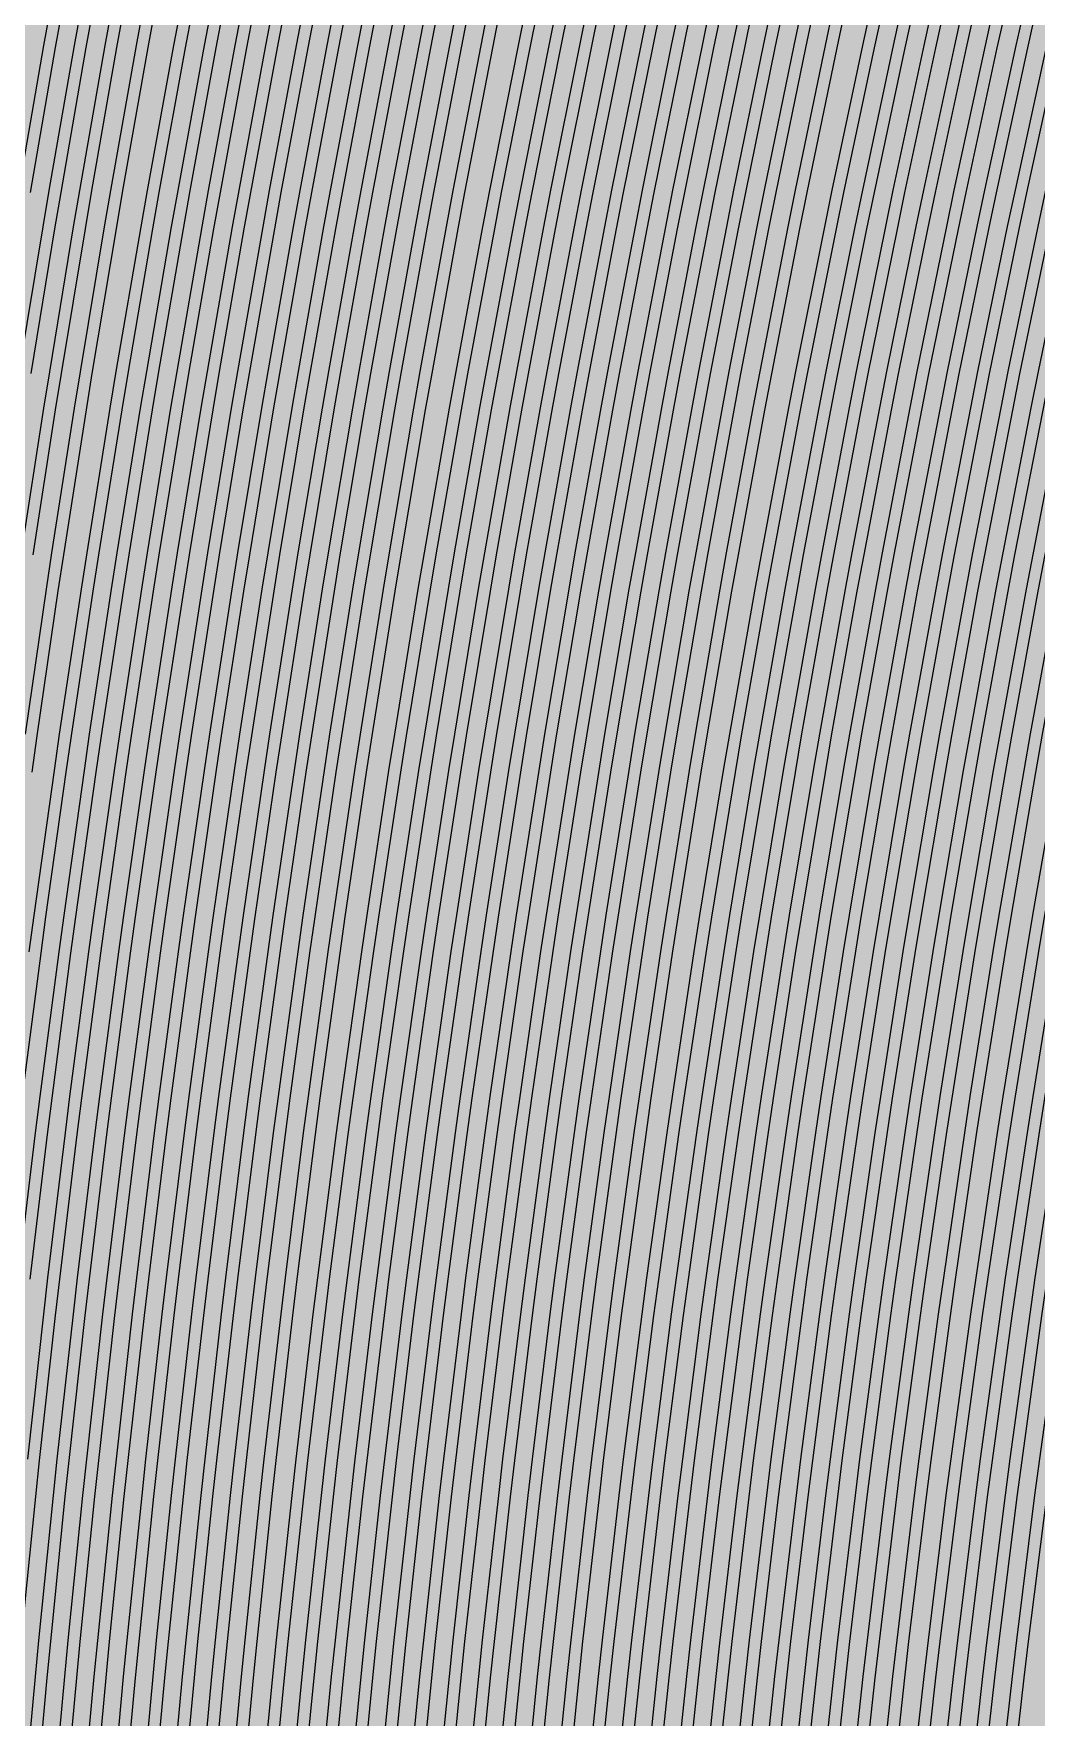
# Model space of a CAD drawing. Header units: metres. Extents: x -7240 to 10960, y -29667 to 1823.
# Drawn here: x 2730.5 to 2903.3, y -17405 to -17114.6 of the extents above; entities that cross this region are included whole.
import ezdxf

# ---------------------------------------------------------------- set-up
doc = ezdxf.new("R2010")
doc.units = ezdxf.units.M
doc.layers.add('Metal1', color=4, linetype='CONTINUOUS')
doc.layers.add('Polyimide', color=7, linetype='CONTINUOUS')

msp = doc.modelspace()

# ---------------------------------------------------------------- hatches: boundary and pattern name
at = {"layer": 'Polyimide'}
msp.add_hatch(color=7, dxfattribs=at).paths.add_polyline_path([(4088.45, -11806.89), (4098.72, -11851.21), (4115.58, -11893.47), (4138.63, -11932.7), (4167.35, -11967.99), (4201.08, -11998.53), (4239.03, -12023.62), (4280.35, -12042.68), (4349.18, -12073.73), (4413.2, -12113.76), (4471.26, -12162.04), (4522.3, -12217.69), (4565.39, -12279.7), (4599.74, -12346.94), (4624.73, -12418.19), (4639.91, -12492.16), (4645, -12567.5), (4639.91, -12642.84), (4624.73, -12716.8), (4599.74, -12788.06), (4565.39, -12855.3), (4522.3, -12917.31), (4471.26, -12972.96), (4413.2, -13021.24), (4349.18, -13061.27), (4280.35, -13092.32), (4239.03, -13111.38), (4201.08, -13136.47), (4167.35, -13167.01), (4138.63, -13202.3), (4115.58, -13241.52), (4098.72, -13283.78), (4088.45, -13328.11), (4085, -13373.48), (4085, -13567.5), (4099.45, -13861.55), (4142.64, -14152.77), (4214.18, -14438.35), (4313.36, -14715.55), (4439.24, -14981.69), (4590.59, -15234.21), (4765.97, -15470.68), (4963.68, -15688.82), (5181.82, -15886.53), (5418.29, -16061.91), (5670.81, -16213.26), (5936.95, -16339.14), (6214.15, -16438.32), (6499.73, -16509.85), (6790.95, -16553.05), (7085, -16567.5), (9960.38, -16567.5), (10038.79, -16571.35), (10116.45, -16582.87), (10192.6, -16601.95), (10266.52, -16628.4), (10337.49, -16661.96), (10404.83, -16702.32), (10467.89, -16749.09), (10526.06, -16801.81), (10578.78, -16859.98), (10625.55, -16923.04), (10665.91, -16990.38), (10699.48, -17061.35), (10725.93, -17135.27), (10745, -17211.43), (10756.52, -17289.08), (10760.38, -17367.5), (10760.38, -21957.3), (10721.61, -22012.91), (10685.97, -22070.59), (10653.58, -22130.14), (10624.53, -22191.39), (10598.92, -22254.16), (10576.82, -22318.25), (10558.3, -22383.46), (10543.41, -22449.6), (10532.21, -22516.46), (10524.72, -22583.84), (10520.97, -22651.53), (10520.97, -22719.32), (10524.72, -22787.01), (10532.21, -22854.38), (10543.41, -22921.24), (10558.3, -22987.38), (10576.82, -23052.6), (10598.92, -23116.68), (10624.53, -23179.45), (10653.58, -23240.71), (10685.97, -23300.26), (10721.61, -23357.93), (10760.38, -23413.54), (10760.38, -28667.5), (10756.52, -28745.91), (10745, -28823.57), (10725.93, -28899.73), (10699.48, -28973.65), (10665.91, -29044.62), (10625.55, -29111.96), (10578.78, -29175.01), (10526.06, -29233.19), (10467.89, -29285.91), (10404.83, -29332.68), (10337.49, -29373.04), (10266.52, -29406.6), (10192.6, -29433.05), (10116.45, -29452.13), (10038.79, -29463.65), (9960.38, -29467.5), (-6239.63, -29467.5), (-6318.04, -29463.65), (-6395.7, -29452.13), (-6471.85, -29433.05), (-6545.77, -29406.6), (-6616.74, -29373.04), (-6684.08, -29332.68), (-6747.14, -29285.91), (-6805.31, -29233.19), (-6858.03, -29175.01), (-6904.8, -29111.96), (-6945.16, -29044.62), (-6978.73, -28973.65), (-7005.18, -28899.73), (-7024.25, -28823.57), (-7035.77, -28745.91), (-7039.63, -28667.5), (-7039.63, -23426.32), (-6999.36, -23370.07), (-6962.33, -23311.63), (-6928.66, -23251.2), (-6898.45, -23188.96), (-6871.81, -23125.12), (-6848.81, -23059.88), (-6829.53, -22993.44), (-6814.04, -22926.02), (-6802.37, -22857.83), (-6794.57, -22789.09), (-6790.67, -22720.02), (-6790.67, -22650.84), (-6794.57, -22581.77), (-6802.37, -22513.03), (-6814.04, -22444.84), (-6829.53, -22377.42), (-6848.81, -22310.98), (-6871.81, -22245.74), (-6898.45, -22181.89), (-6928.66, -22119.66), (-6962.33, -22059.22), (-6999.36, -22000.79), (-7039.63, -21944.54), (-7039.63, -17367.5), (-7035.77, -17289.08), (-7024.25, -17211.43), (-7005.18, -17135.27), (-6978.73, -17061.35), (-6945.16, -16990.38), (-6904.8, -16923.04), (-6858.03, -16859.98), (-6805.31, -16801.81), (-6747.14, -16749.09), (-6684.08, -16702.32), (-6616.74, -16661.96), (-6545.77, -16628.4), (-6471.85, -16601.95), (-6395.7, -16582.87), (-6318.04, -16571.35), (-6239.63, -16567.5), (-3334, -16567.5), (-3039.95, -16553.05), (-2748.73, -16509.85), (-2463.15, -16438.32), (-2185.95, -16339.14), (-1919.81, -16213.26), (-1667.29, -16061.91), (-1430.82, -15886.53), (-1212.68, -15688.82), (-1014.97, -15470.68), (-839.59, -15234.21), (-688.24, -14981.69), (-562.36, -14715.55), (-463.18, -14438.35), (-391.64, -14152.77), (-348.45, -13861.55), (-334, -13567.5), (-334, -13373.48), (-337.45, -13328.11), (-347.72, -13283.78), (-364.58, -13241.52), (-387.63, -13202.3), (-416.35, -13167.01), (-450.08, -13136.47), (-488.03, -13111.38), (-529.35, -13092.32), (-529.35, -13092.32), (-598.18, -13061.27), (-662.2, -13021.24), (-720.26, -12972.96), (-771.3, -12917.31), (-814.39, -12855.3), (-848.74, -12788.06), (-873.73, -12716.8), (-888.91, -12642.84), (-894, -12567.5), (-888.91, -12492.16), (-873.73, -12418.19), (-848.74, -12346.94), (-814.39, -12279.7), (-771.3, -12217.69), (-720.26, -12162.04), (-662.2, -12113.76), (-598.18, -12073.73), (-529.35, -12042.68), (-488.03, -12023.62), (-450.08, -11998.53), (-416.35, -11967.99), (-387.63, -11932.7), (-364.58, -11893.47), (-347.72, -11851.21), (-337.45, -11806.89), (-334, -11761.52), (-334, -11074.31), (-337.45, -11028.94), (-347.72, -10984.62), (-364.58, -10942.36), (-387.63, -10903.13), (-416.35, -10867.84), (-450.08, -10837.3), (-488.03, -10812.21), (-529.35, -10793.16), (-529.35, -10793.16), (-598.18, -10762.1), (-662.2, -10722.07), (-720.26, -10673.8), (-771.3, -10618.15), (-814.39, -10556.13), (-848.74, -10488.89), (-873.73, -10417.64), (-888.91, -10343.67), (-894, -10268.33), (-888.91, -10192.99), (-873.73, -10119.03), (-848.74, -10047.77), (-814.39, -9980.53), (-771.3, -9918.52), (-720.26, -9862.87), (-662.2, -9814.59), (-598.18, -9774.56), (-529.35, -9743.51), (-488.03, -9724.45), (-450.08, -9699.36), (-416.35, -9668.82), (-387.63, -9633.53), (-364.58, -9594.31), (-347.72, -9552.05), (-337.45, -9507.72), (-334, -9462.35), (-334, -8775.14), (-337.45, -8729.78), (-347.72, -8685.45), (-364.58, -8643.19), (-387.63, -8603.96), (-416.35, -8568.68), (-450.08, -8538.14), (-488.03, -8513.05), (-529.35, -8493.99), (-529.35, -8493.99), (-598.18, -8462.94), (-662.2, -8422.91), (-720.26, -8374.63), (-771.3, -8318.98), (-814.39, -8256.97), (-848.74, -8189.73), (-873.73, -8118.47), (-888.91, -8044.5), (-894, -7969.17), (-888.91, -7893.83), (-873.73, -7819.86), (-848.74, -7748.61), (-814.39, -7681.36), (-771.3, -7619.35), (-720.26, -7563.7), (-662.2, -7515.42), (-598.18, -7475.4), (-529.35, -7444.34), (-529.35, -7444.34), (-488.03, -7425.28), (-450.08, -7400.2), (-416.35, -7369.66), (-387.63, -7334.37), (-364.58, -7295.14), (-347.72, -7252.88), (-337.45, -7208.56), (-334, -7163.19), (-334, -6475.98), (-337.45, -6430.61), (-347.72, -6386.29), (-364.58, -6344.02), (-387.63, -6304.8), (-416.35, -6269.51), (-450.08, -6238.97), (-488.03, -6213.88), (-529.35, -6194.82), (-529.35, -6194.82), (-598.18, -6163.77), (-662.2, -6123.74), (-720.26, -6075.46), (-771.3, -6019.81), (-814.39, -5957.8), (-848.74, -5890.56), (-873.73, -5819.31), (-888.91, -5745.34), (-894, -5670), (-888.91, -5594.66), (-873.73, -5520.69), (-848.74, -5449.44), (-814.39, -5382.2), (-771.3, -5320.19), (-720.26, -5264.54), (-662.2, -5216.26), (-598.18, -5176.23), (-529.35, -5145.18), (-529.35, -5145.18), (-488.03, -5126.12), (-450.08, -5101.03), (-416.35, -5070.49), (-387.63, -5035.2), (-364.58, -4995.98), (-347.72, -4953.71), (-337.45, -4909.39), (-334, -4864.02), (-334, 380), (-334, 1522.5), (-289, 1522.5), (-288.78, 1515.63), (-288.1, 1508.79), (-286.98, 1502.02), (-285.42, 1495.32), (-283.43, 1488.75), (-281.01, 1482.32), (-278.17, 1476.06), (-274.93, 1470), (-271.3, 1464.17), (-267.3, 1458.58), (-262.94, 1453.27), (-258.25, 1448.25), (-253.23, 1443.56), (-247.92, 1439.2), (-242.33, 1435.2), (-236.5, 1431.57), (-230.44, 1428.33), (-224.18, 1425.49), (-217.75, 1423.07), (-211.18, 1421.08), (-204.48, 1419.52), (-197.71, 1418.4), (-190.87, 1417.72), (-184, 1417.5), (-177.13, 1417.72), (-170.29, 1418.4), (-163.52, 1419.52), (-156.82, 1421.08), (-150.25, 1423.07), (-143.82, 1425.49), (-137.56, 1428.33), (-131.5, 1431.57), (-125.67, 1435.2), (-120.08, 1439.2), (-114.77, 1443.56), (-109.75, 1448.25), (-105.06, 1453.27), (-100.7, 1458.58), (-96.7, 1464.17), (-93.07, 1470), (-89.83, 1476.06), (-86.99, 1482.32), (-84.57, 1488.75), (-82.58, 1495.32), (-81.02, 1502.02), (-79.9, 1508.79), (-79.22, 1515.63), (-79, 1522.5), (1786, 1522.5), (3835, 1522.5), (3835.21, 1529.04), (3835.86, 1535.55), (3836.92, 1542.01), (3838.41, 1548.38), (3840.31, 1554.64), (3842.61, 1560.77), (3845.31, 1566.73), (3848.4, 1572.5), (3851.85, 1578.06), (3855.66, 1583.38), (3859.82, 1588.43), (3864.29, 1593.21), (3869.07, 1597.68), (3874.12, 1601.84), (3879.44, 1605.65), (3885, 1609.1), (3890.77, 1612.19), (3896.73, 1614.89), (3902.86, 1617.19), (3909.12, 1619.09), (3915.49, 1620.58), (3921.95, 1621.64), (3928.46, 1622.29), (3935, 1622.5), (3941.54, 1622.29), (3948.05, 1621.64), (3954.51, 1620.58), (3960.88, 1619.09), (3967.14, 1617.19), (3973.27, 1614.89), (3979.23, 1612.19), (3985, 1609.1), (3990.56, 1605.65), (3995.88, 1601.84), (4000.93, 1597.68), (4005.71, 1593.21), (4010.18, 1588.43), (4014.34, 1583.38), (4018.15, 1578.06), (4021.6, 1572.5), (4024.69, 1566.73), (4027.39, 1560.77), (4029.69, 1554.64), (4031.59, 1548.38), (4033.08, 1542.01), (4034.14, 1535.55), (4034.79, 1529.04), (4035, 1522.5), (4085, 1522.5), (4085, 380), (4085, 330), (4085, -4864.02), (4088.45, -4909.39), (4098.72, -4953.71), (4115.58, -4995.98), (4138.63, -5035.2), (4167.35, -5070.49), (4201.08, -5101.03), (4239.03, -5126.12), (4280.35, -5145.18), (4280.35, -5145.18), (4349.18, -5176.23), (4413.2, -5216.26), (4471.26, -5264.54), (4522.3, -5320.19), (4565.39, -5382.2), (4599.74, -5449.44), (4624.73, -5520.69), (4639.91, -5594.66), (4645, -5670), (4639.91, -5745.34), (4624.73, -5819.31), (4599.74, -5890.56), (4565.39, -5957.8), (4522.3, -6019.81), (4471.26, -6075.46), (4413.2, -6123.74), (4349.18, -6163.77), (4280.35, -6194.82), (4239.03, -6213.88), (4201.08, -6238.97), (4167.35, -6269.51), (4138.63, -6304.8), (4115.58, -6344.02), (4098.72, -6386.29), (4088.45, -6430.61), (4085, -6475.98), (4085, -11761.52), (4088.45, -11806.89)])

# ---------------------------------------------------------------- linework, layer by layer
at = {"layer": 'Metal1'}
for points in [[(2727.8, -17329.18), (2730.8, -17304.19), (2731.59, -17297.92), (2734.84, -17272.94), (2735.69, -17266.67), (2739.2, -17241.69), (2740.11, -17235.42), (2743.88, -17210.44), (2744.86, -17204.17), (2748.9, -17179.19), (2749.94, -17172.92), (2754.24, -17147.94), (2755.35, -17141.67), (2759.91, -17116.7), (2761.09, -17110.42)], [(2727.89, -17141.68), (2732.22, -17116.7), (2733.34, -17110.43)], [(2727.99, -17172.93), (2732.09, -17147.95), (2733.15, -17141.68), (2737.5, -17116.7), (2738.63, -17110.43)], [(2728.34, -17204.18), (2732.21, -17179.2), (2733.22, -17172.93), (2737.34, -17147.95), (2738.41, -17141.68), (2742.79, -17116.7), (2743.92, -17110.43)], [(2728.49, -17422.93), (2730.75, -17397.94), (2731.35, -17391.68), (2733.87, -17366.69), (2734.53, -17360.43), (2737.3, -17335.44), (2738.03, -17329.17), (2741.06, -17304.19), (2741.85, -17297.92), (2745.14, -17272.94), (2746, -17266.67), (2749.54, -17241.69), (2750.47, -17235.42), (2754.28, -17210.44), (2755.27, -17204.17), (2759.34, -17179.19), (2760.4, -17172.92), (2764.74, -17147.94), (2765.87, -17141.67), (2770.48, -17116.69), (2771.67, -17110.42)], [(2729.03, -17235.43), (2732.67, -17210.45), (2733.62, -17204.18), (2737.52, -17179.2), (2738.53, -17172.93), (2742.69, -17147.95), (2743.76, -17141.68), (2748.18, -17116.7), (2749.32, -17110.42)], [(2729.44, -17360.43), (2732.19, -17335.44), (2732.92, -17329.17), (2735.93, -17304.19), (2736.72, -17297.92), (2739.99, -17272.94), (2740.84, -17266.67), (2744.37, -17241.69), (2745.29, -17235.42), (2749.08, -17210.44), (2750.07, -17204.17), (2754.12, -17179.19), (2755.17, -17172.92), (2759.49, -17147.94), (2760.61, -17141.67), (2765.19, -17116.69), (2766.38, -17110.42)], [(2729.69, -17272.94), (2730.53, -17266.67), (2734.03, -17241.69), (2734.94, -17235.42), (2738.69, -17210.44), (2739.66, -17204.17), (2743.67, -17179.2), (2744.71, -17172.92), (2748.98, -17147.95), (2750.09, -17141.67), (2754.63, -17116.7), (2755.8, -17110.42)], [(2733.55, -17422.93), (2735.83, -17397.94), (2736.43, -17391.68), (2738.96, -17366.69), (2739.62, -17360.42), (2742.41, -17335.44), (2743.14, -17329.17), (2746.19, -17304.19), (2746.98, -17297.92), (2750.29, -17272.94), (2751.15, -17266.67), (2754.72, -17241.69), (2755.65, -17235.42), (2759.48, -17210.44), (2760.47, -17204.17), (2764.57, -17179.19), (2765.63, -17172.92), (2770, -17147.94), (2771.13, -17141.67), (2775.76, -17116.69), (2776.96, -17110.42)], [(2738.61, -17422.93), (2740.9, -17397.94), (2741.5, -17391.68), (2744.05, -17366.69), (2744.72, -17360.42), (2747.52, -17335.44), (2748.25, -17329.17), (2751.31, -17304.19), (2752.11, -17297.92), (2755.44, -17272.94), (2756.3, -17266.67), (2759.89, -17241.69), (2760.82, -17235.42), (2764.67, -17210.44), (2765.68, -17204.17), (2769.79, -17179.19), (2770.86, -17172.92), (2775.25, -17147.94), (2776.39, -17141.67), (2781.04, -17116.69), (2782.25, -17110.41)], [(2743.68, -17422.93), (2745.97, -17397.94), (2746.58, -17391.67), (2749.14, -17366.69), (2749.81, -17360.42), (2752.62, -17335.44), (2753.36, -17329.17), (2756.44, -17304.19), (2757.25, -17297.92), (2760.59, -17272.94), (2761.46, -17266.67), (2765.06, -17241.69), (2766, -17235.42), (2769.87, -17210.44), (2770.88, -17204.17), (2775.02, -17179.19), (2776.09, -17172.92), (2780.5, -17147.94), (2781.64, -17141.66), (2786.33, -17116.69), (2787.54, -17110.41)], [(2748.74, -17422.93), (2751.05, -17397.94), (2751.66, -17391.67), (2754.23, -17366.69), (2754.9, -17360.42), (2757.73, -17335.44), (2758.48, -17329.17), (2761.57, -17304.19), (2762.38, -17297.92), (2765.74, -17272.94), (2766.61, -17266.67), (2770.24, -17241.69), (2771.18, -17235.42), (2775.07, -17210.44), (2776.08, -17204.17), (2780.24, -17179.19), (2781.32, -17172.92), (2785.75, -17147.94), (2786.9, -17141.66), (2791.61, -17116.69), (2792.83, -17110.41)], [(2753.8, -17422.92), (2756.12, -17397.94), (2756.73, -17391.67), (2759.31, -17366.69), (2760, -17360.42), (2762.84, -17335.44), (2763.59, -17329.17), (2766.7, -17304.19), (2767.51, -17297.92), (2770.88, -17272.94), (2771.77, -17266.67), (2775.41, -17241.69), (2776.36, -17235.42), (2780.27, -17210.44), (2781.28, -17204.17), (2785.47, -17179.19), (2786.55, -17172.91), (2791.01, -17147.94), (2792.16, -17141.66), (2796.89, -17116.69), (2798.12, -17110.41)], [(2758.86, -17422.92), (2761.19, -17397.94), (2761.81, -17391.67), (2764.4, -17366.69), (2765.09, -17360.42), (2767.95, -17335.44), (2768.7, -17329.17), (2771.82, -17304.19), (2772.64, -17297.92), (2776.03, -17272.94), (2776.92, -17266.67), (2780.58, -17241.69), (2781.53, -17235.42), (2785.47, -17210.44), (2786.49, -17204.17), (2790.69, -17179.19), (2791.78, -17172.91), (2796.26, -17147.94), (2797.42, -17141.66), (2802.18, -17116.69), (2803.41, -17110.41)], [(2763.94, -17422.92), (2766.29, -17397.94), (2766.91, -17391.67), (2769.53, -17366.69), (2770.22, -17360.42), (2773.1, -17335.44), (2773.85, -17329.17), (2777, -17304.19), (2777.82, -17297.92), (2781.24, -17272.94), (2782.13, -17266.67), (2785.82, -17241.69), (2786.78, -17235.42), (2790.74, -17210.44), (2791.77, -17204.16), (2796, -17179.19), (2797.1, -17172.91), (2801.61, -17147.94), (2802.78, -17141.66), (2807.57, -17116.69), (2808.8, -17110.41)], [(2769.26, -17422.92), (2771.67, -17397.94), (2772.31, -17391.67), (2774.99, -17366.69), (2775.7, -17360.42), (2778.65, -17335.44), (2779.43, -17329.17), (2782.65, -17304.19), (2783.5, -17297.91), (2787, -17272.94), (2787.92, -17266.66), (2791.7, -17241.69), (2792.69, -17235.41), (2796.75, -17210.44), (2797.81, -17204.16), (2802.15, -17179.19), (2803.28, -17172.91), (2807.9, -17147.94), (2809.1, -17141.66), (2814.02, -17116.69), (2815.29, -17110.4)], [(2774.32, -17422.92), (2776.74, -17397.94), (2777.38, -17391.67), (2780.08, -17366.69), (2780.79, -17360.42), (2783.76, -17335.44), (2784.54, -17329.17), (2787.78, -17304.19), (2788.63, -17297.91), (2792.15, -17272.94), (2793.07, -17266.66), (2796.87, -17241.69), (2797.87, -17235.41), (2801.95, -17210.44), (2803.01, -17204.16), (2807.37, -17179.18), (2808.51, -17172.91), (2813.16, -17147.93), (2814.36, -17141.66), (2819.3, -17116.68), (2820.58, -17110.4)], [(2779.38, -17422.92), (2781.81, -17397.94), (2782.46, -17391.67), (2785.17, -17366.69), (2785.88, -17360.42), (2788.87, -17335.44), (2789.65, -17329.17), (2792.91, -17304.19), (2793.76, -17297.91), (2797.3, -17272.93), (2798.23, -17266.66), (2802.05, -17241.68), (2803.04, -17235.41), (2807.14, -17210.43), (2808.21, -17204.16), (2812.6, -17179.18), (2813.74, -17172.91), (2818.41, -17147.93), (2819.62, -17141.65), (2824.58, -17116.68), (2825.87, -17110.4)], [(2784.44, -17422.92), (2786.89, -17397.94), (2787.54, -17391.67), (2790.26, -17366.69), (2790.98, -17360.42), (2793.97, -17335.43), (2794.76, -17329.16), (2798.04, -17304.18), (2798.9, -17297.91), (2802.45, -17272.93), (2803.38, -17266.66), (2807.22, -17241.68), (2808.22, -17235.41), (2812.34, -17210.43), (2813.41, -17204.16), (2817.82, -17179.18), (2818.97, -17172.91), (2823.66, -17147.93), (2824.88, -17141.65), (2829.87, -17116.68), (2831.16, -17110.4)], [(2789.5, -17422.92), (2791.96, -17397.93), (2792.61, -17391.67), (2795.35, -17366.68), (2796.07, -17360.42), (2799.08, -17335.43), (2799.87, -17329.16), (2803.17, -17304.18), (2804.03, -17297.91), (2807.6, -17272.93), (2808.54, -17266.66), (2812.39, -17241.68), (2813.4, -17235.41), (2817.54, -17210.43), (2818.62, -17204.16), (2823.05, -17179.18), (2824.2, -17172.9), (2828.92, -17147.93), (2830.14, -17141.65), (2835.15, -17116.68), (2836.45, -17110.4)], [(2794.57, -17422.92), (2797.03, -17397.93), (2797.69, -17391.67), (2800.44, -17366.68), (2801.16, -17360.42), (2804.19, -17335.43), (2804.98, -17329.16), (2808.29, -17304.18), (2809.16, -17297.91), (2812.75, -17272.93), (2813.69, -17266.66), (2817.57, -17241.68), (2818.58, -17235.41), (2822.74, -17210.43), (2823.82, -17204.16), (2828.27, -17179.18), (2829.43, -17172.9), (2834.17, -17147.93), (2835.4, -17141.65), (2840.43, -17116.68), (2841.74, -17110.4)], [(2799.63, -17422.92), (2802.11, -17397.93), (2802.77, -17391.67), (2805.53, -17366.68), (2806.25, -17360.41), (2809.3, -17335.43), (2810.1, -17329.16), (2813.42, -17304.18), (2814.29, -17297.91), (2817.9, -17272.93), (2818.84, -17266.66), (2822.74, -17241.68), (2823.75, -17235.41), (2827.94, -17210.43), (2829.02, -17204.15), (2833.5, -17179.18), (2834.66, -17172.9), (2839.42, -17147.93), (2840.66, -17141.65), (2845.72, -17116.68), (2847.03, -17110.4)], [(2804.69, -17422.92), (2807.18, -17397.93), (2807.84, -17391.67), (2810.62, -17366.68), (2811.35, -17360.41), (2814.41, -17335.43), (2815.21, -17329.16), (2818.55, -17304.18), (2819.42, -17297.91), (2823.05, -17272.93), (2824, -17266.66), (2827.91, -17241.68), (2828.93, -17235.41), (2833.13, -17210.43), (2834.23, -17204.15), (2838.72, -17179.18), (2839.89, -17172.9), (2844.67, -17147.93), (2845.92, -17141.65), (2851, -17116.68), (2852.32, -17110.4)], [(2809.75, -17422.92), (2812.25, -17397.93), (2812.92, -17391.67), (2815.71, -17366.68), (2816.44, -17360.41), (2819.51, -17335.43), (2820.32, -17329.16), (2823.68, -17304.18), (2824.56, -17297.91), (2828.2, -17272.93), (2829.15, -17266.66), (2833.08, -17241.68), (2834.11, -17235.41), (2838.33, -17210.43), (2839.43, -17204.15), (2843.94, -17179.18), (2845.12, -17172.9), (2849.93, -17147.93), (2851.17, -17141.65), (2856.28, -17116.68), (2857.6, -17110.4)], [(2814.81, -17422.92), (2817.33, -17397.93), (2818, -17391.67), (2820.8, -17366.68), (2821.53, -17360.41), (2824.62, -17335.43), (2825.43, -17329.16), (2828.8, -17304.18), (2829.69, -17297.91), (2833.35, -17272.93), (2834.3, -17266.66), (2838.26, -17241.68), (2839.29, -17235.4), (2843.53, -17210.43), (2844.63, -17204.15), (2849.17, -17179.18), (2850.35, -17172.9), (2855.18, -17147.93), (2856.43, -17141.65), (2861.57, -17116.68), (2862.89, -17110.4)], [(2819.9, -17422.92), (2822.43, -17397.93), (2823.1, -17391.66), (2825.92, -17366.68), (2826.66, -17360.41), (2829.77, -17335.43), (2830.59, -17329.16), (2833.98, -17304.18), (2834.87, -17297.91), (2838.55, -17272.93), (2839.52, -17266.66), (2843.49, -17241.68), (2844.53, -17235.4), (2848.8, -17210.43), (2849.91, -17204.15), (2854.48, -17179.18), (2855.66, -17172.9), (2860.53, -17147.93), (2861.79, -17141.65), (2866.95, -17116.68), (2868.29, -17110.39)], [(2825.21, -17422.91), (2827.8, -17397.93), (2828.49, -17391.66), (2831.38, -17366.68), (2832.14, -17360.41), (2835.32, -17335.43), (2836.16, -17329.16), (2839.63, -17304.18), (2840.55, -17297.9), (2844.32, -17272.93), (2845.3, -17266.65), (2849.38, -17241.68), (2850.44, -17235.4), (2854.81, -17210.43), (2855.95, -17204.15), (2860.63, -17179.18), (2861.84, -17172.89), (2866.82, -17147.93), (2868.12, -17141.64), (2873.41, -17116.68), (2874.78, -17110.39)], [(2830.27, -17422.91), (2832.88, -17397.93), (2833.57, -17391.66), (2836.47, -17366.68), (2837.23, -17360.41), (2840.43, -17335.43), (2841.27, -17329.16), (2844.76, -17304.18), (2845.68, -17297.9), (2849.47, -17272.93), (2850.46, -17266.65), (2854.55, -17241.68), (2855.62, -17235.4), (2860.01, -17210.43), (2861.15, -17204.15), (2865.85, -17179.18), (2867.07, -17172.89), (2872.08, -17147.93), (2873.37, -17141.64), (2878.69, -17116.67), (2880.07, -17110.39)], [(2835.33, -17422.91), (2837.95, -17397.93), (2838.65, -17391.66), (2841.56, -17366.68), (2842.33, -17360.41), (2845.54, -17335.43), (2846.38, -17329.16), (2849.89, -17304.18), (2850.81, -17297.9), (2854.62, -17272.93), (2855.61, -17266.65), (2859.72, -17241.68), (2860.79, -17235.4), (2865.21, -17210.43), (2866.36, -17204.15), (2871.08, -17179.18), (2872.3, -17172.89), (2877.33, -17147.92), (2878.63, -17141.64), (2883.97, -17116.67), (2885.36, -17110.39)], [(2840.39, -17422.91), (2843.02, -17397.93), (2843.72, -17391.66), (2846.65, -17366.68), (2847.42, -17360.41), (2850.65, -17335.43), (2851.49, -17329.16), (2855.02, -17304.18), (2855.94, -17297.9), (2859.77, -17272.93), (2860.77, -17266.65), (2864.9, -17241.68), (2865.97, -17235.4), (2870.41, -17210.43), (2871.56, -17204.14), (2876.3, -17179.17), (2877.53, -17172.89), (2882.58, -17147.92), (2883.89, -17141.64), (2889.26, -17116.67), (2890.64, -17110.39)], [(2845.46, -17422.91), (2848.1, -17397.93), (2848.8, -17391.66), (2851.74, -17366.68), (2852.51, -17360.41), (2855.75, -17335.43), (2856.61, -17329.15), (2860.15, -17304.18), (2861.07, -17297.9), (2864.92, -17272.93), (2865.92, -17266.65), (2870.07, -17241.68), (2871.15, -17235.4), (2875.6, -17210.42), (2876.76, -17204.14), (2881.52, -17179.17), (2882.76, -17172.89), (2887.84, -17147.92), (2889.15, -17141.64), (2894.54, -17116.67), (2895.93, -17110.39)], [(2850.52, -17422.91), (2853.17, -17397.93), (2853.87, -17391.66), (2856.83, -17366.68), (2857.61, -17360.41), (2860.86, -17335.43), (2861.72, -17329.15), (2865.27, -17304.18), (2866.21, -17297.9), (2870.07, -17272.93), (2871.07, -17266.65), (2875.24, -17241.67), (2876.33, -17235.4), (2880.8, -17210.42), (2881.96, -17204.14), (2886.75, -17179.17), (2887.99, -17172.89), (2893.09, -17147.92), (2894.41, -17141.64), (2899.82, -17116.67), (2901.22, -17110.39)], [(2855.58, -17422.91), (2858.24, -17397.93), (2858.95, -17391.66), (2861.92, -17366.68), (2862.7, -17360.41), (2865.97, -17335.43), (2866.83, -17329.15), (2870.4, -17304.18), (2871.34, -17297.9), (2875.21, -17272.93), (2876.23, -17266.65), (2880.41, -17241.67), (2881.5, -17235.4), (2886, -17210.42), (2887.17, -17204.14), (2891.97, -17179.17), (2893.22, -17172.89), (2898.34, -17147.92), (2899.67, -17141.64), (2905.1, -17116.67), (2906.51, -17110.38)], [(2860.64, -17422.91), (2863.32, -17397.93), (2864.03, -17391.66), (2867.01, -17366.68), (2867.79, -17360.41), (2871.08, -17335.43), (2871.94, -17329.15), (2875.53, -17304.18), (2876.47, -17297.9), (2880.36, -17272.92), (2881.38, -17266.65), (2885.59, -17241.67), (2886.68, -17235.39), (2891.2, -17210.42), (2892.37, -17204.14), (2897.2, -17179.17), (2898.45, -17172.89), (2903.59, -17147.92), (2904.93, -17141.64), (2910.39, -17116.67), (2911.8, -17110.38)], [(2865.7, -17422.91), (2868.39, -17397.93), (2869.1, -17391.66), (2872.1, -17366.68), (2872.89, -17360.41), (2876.19, -17335.43), (2877.05, -17329.15), (2880.66, -17304.18), (2881.6, -17297.9), (2885.51, -17272.92), (2886.54, -17266.65), (2890.76, -17241.67), (2891.86, -17235.39), (2896.39, -17210.42), (2897.57, -17204.14), (2902.42, -17179.17), (2903.68, -17172.89), (2908.85, -17147.92), (2910.19, -17141.64), (2915.67, -17116.67), (2917.09, -17110.38)], [(2870.76, -17422.91), (2873.46, -17397.93), (2874.18, -17391.66), (2877.19, -17366.68), (2877.98, -17360.4), (2881.29, -17335.43), (2882.16, -17329.15), (2885.78, -17304.17), (2886.73, -17297.9), (2890.66, -17272.92), (2891.69, -17266.65), (2895.93, -17241.67), (2897.04, -17235.39), (2901.59, -17210.42), (2902.78, -17204.14), (2907.65, -17179.17), (2908.91, -17172.89), (2914.1, -17147.92), (2915.45, -17141.63), (2920.95, -17116.67), (2922.38, -17110.38)], [(2875.85, -17422.91), (2878.57, -17397.93), (2879.29, -17391.66), (2882.31, -17366.68), (2883.11, -17360.4), (2886.44, -17335.43), (2887.32, -17329.15), (2890.96, -17304.17), (2891.91, -17297.9), (2895.87, -17272.92), (2896.9, -17266.64), (2901.17, -17241.67), (2902.28, -17235.39), (2906.86, -17210.42), (2908.06, -17204.14), (2912.95, -17179.17), (2914.23, -17172.89), (2919.45, -17147.92), (2920.8, -17141.63), (2926.34, -17116.67), (2927.78, -17110.38)], [(2881.16, -17422.91), (2883.94, -17397.93), (2884.68, -17391.65), (2887.77, -17366.67), (2888.59, -17360.4), (2891.99, -17335.42), (2892.89, -17329.15), (2896.62, -17304.17), (2897.59, -17297.89), (2901.63, -17272.92), (2902.69, -17266.64), (2907.05, -17241.67), (2908.19, -17235.39), (2912.88, -17210.42), (2914.1, -17204.13), (2919.1, -17179.17), (2920.41, -17172.88), (2925.74, -17147.92), (2927.13, -17141.63), (2932.79, -17116.67), (2934.26, -17110.38)], [(2886.22, -17422.91), (2889.01, -17397.93), (2889.75, -17391.65), (2892.86, -17366.67), (2893.68, -17360.4), (2897.1, -17335.42), (2898, -17329.15), (2901.74, -17304.17), (2902.72, -17297.89), (2906.78, -17272.92), (2907.84, -17266.64), (2912.23, -17241.67), (2913.37, -17235.39), (2918.07, -17210.42), (2919.3, -17204.13), (2924.33, -17179.17), (2925.64, -17172.88), (2931, -17147.92), (2932.39, -17141.63), (2938.08, -17116.66), (2939.55, -17110.37)], [(2891.28, -17422.91), (2894.09, -17397.92), (2894.83, -17391.65), (2897.95, -17366.67), (2898.77, -17360.4), (2902.21, -17335.42), (2903.11, -17329.15), (2906.87, -17304.17), (2907.86, -17297.89), (2911.93, -17272.92), (2913, -17266.64), (2917.4, -17241.67), (2918.55, -17235.39), (2923.27, -17210.42), (2924.5, -17204.13), (2929.55, -17179.17), (2930.87, -17172.88), (2936.25, -17147.92), (2937.65, -17141.63), (2943.36, -17116.66), (2944.84, -17110.37)], [(2896.35, -17422.91), (2899.16, -17397.92), (2899.91, -17391.65), (2903.04, -17366.67), (2903.87, -17360.4), (2907.32, -17335.42), (2908.23, -17329.15), (2912, -17304.17), (2912.99, -17297.89), (2917.08, -17272.92), (2918.15, -17266.64), (2922.57, -17241.67), (2923.72, -17235.39), (2928.47, -17210.42), (2929.7, -17204.13), (2934.78, -17179.17), (2936.1, -17172.88), (2941.5, -17147.91), (2942.91, -17141.63), (2948.64, -17116.66), (2950.13, -17110.37)], [(2768.34, -17110.79), (2767.16, -17117.06), (2762.58, -17142.02), (2761.46, -17148.29), (2757.14, -17173.26), (2756.09, -17179.52), (2752.04, -17204.49), (2751.06, -17210.75), (2747.27, -17235.72), (2746.35, -17241.98), (2742.82, -17266.95), (2741.97, -17273.21), (2738.7, -17298.18), (2737.91, -17304.44), (2734.9, -17329.41), (2734.18, -17335.67), (2731.42, -17360.64), (2730.77, -17366.9), (2728.26, -17391.87)], [(2757.77, -17110.79), (2756.59, -17117.06), (2752.06, -17142.02), (2750.95, -17148.29), (2746.68, -17173.25), (2745.65, -17179.52), (2741.64, -17204.48), (2740.66, -17210.75), (2736.91, -17235.72), (2736.01, -17241.98), (2732.52, -17266.95), (2731.67, -17273.21), (2728.44, -17298.18)], [(2763.05, -17110.79), (2761.88, -17117.06), (2757.32, -17142.02), (2756.21, -17148.29), (2751.91, -17173.25), (2750.87, -17179.52), (2746.84, -17204.49), (2745.86, -17210.75), (2742.09, -17235.72), (2741.18, -17241.98), (2737.67, -17266.95), (2736.82, -17273.21), (2733.57, -17298.18), (2732.79, -17304.44), (2729.79, -17329.41)], [(2735.31, -17110.78), (2734.19, -17117.05), (2729.86, -17142.02)], [(2740.6, -17110.78), (2739.47, -17117.05), (2735.12, -17142.02), (2734.06, -17148.28), (2729.96, -17173.25)], [(2751.28, -17110.79), (2750.14, -17117.05), (2745.73, -17142.02), (2744.66, -17148.28), (2740.51, -17173.25), (2739.5, -17179.51), (2735.6, -17204.48), (2734.65, -17210.74), (2731.01, -17235.71), (2730.12, -17241.97)], [(2745.89, -17110.79), (2744.76, -17117.05), (2740.38, -17142.02), (2739.31, -17148.28), (2735.19, -17173.25), (2734.19, -17179.51), (2730.32, -17204.48)], [(2773.63, -17110.79), (2772.44, -17117.06), (2767.84, -17142.03), (2766.71, -17148.29), (2762.37, -17173.26), (2761.32, -17179.52), (2757.24, -17204.49), (2756.26, -17210.75), (2752.45, -17235.72), (2751.52, -17241.98), (2747.98, -17266.95), (2747.12, -17273.21), (2743.83, -17298.18), (2743.04, -17304.44), (2740.01, -17329.41), (2739.29, -17335.67), (2736.52, -17360.64), (2735.86, -17366.9), (2733.34, -17391.87), (2732.74, -17398.13), (2730.48, -17423.1)], [(2778.92, -17110.8), (2777.73, -17117.06), (2773.09, -17142.03), (2771.97, -17148.29), (2767.6, -17173.26), (2766.54, -17179.52), (2762.45, -17204.49), (2761.45, -17210.75), (2757.62, -17235.72), (2756.7, -17241.98), (2753.13, -17266.95), (2752.27, -17273.21), (2748.97, -17298.18), (2748.17, -17304.44), (2745.13, -17329.41), (2744.4, -17335.67), (2741.61, -17360.64), (2740.95, -17366.9), (2738.42, -17391.87), (2737.82, -17398.13), (2735.54, -17423.1)], [(2784.21, -17110.8), (2783.01, -17117.06), (2778.35, -17142.03), (2777.22, -17148.29), (2772.83, -17173.26), (2771.77, -17179.52), (2767.65, -17204.49), (2766.65, -17210.75), (2762.8, -17235.72), (2761.87, -17241.98), (2758.28, -17266.95), (2757.42, -17273.21), (2754.1, -17298.18), (2753.3, -17304.44), (2750.24, -17329.41), (2749.5, -17335.67), (2746.7, -17360.64), (2746.03, -17366.9), (2743.49, -17391.87), (2742.89, -17398.13), (2740.61, -17423.1)], [(2789.5, -17110.8), (2788.29, -17117.07), (2783.61, -17142.03), (2782.47, -17148.29), (2778.06, -17173.26), (2776.99, -17179.52), (2772.85, -17204.49), (2771.85, -17210.75), (2767.98, -17235.72), (2767.04, -17241.98), (2763.44, -17266.95), (2762.57, -17273.21), (2759.23, -17298.18), (2758.43, -17304.44), (2755.35, -17329.41), (2754.61, -17335.67), (2751.8, -17360.64), (2751.12, -17366.9), (2748.57, -17391.87), (2747.96, -17398.13), (2745.67, -17423.1)], [(2794.79, -17110.8), (2793.57, -17117.07), (2788.87, -17142.03), (2787.72, -17148.3), (2783.29, -17173.26), (2782.21, -17179.52), (2778.05, -17204.49), (2777.05, -17210.75), (2773.16, -17235.72), (2772.21, -17241.98), (2768.59, -17266.95), (2767.72, -17273.21), (2764.36, -17298.18), (2763.55, -17304.44), (2760.46, -17329.41), (2759.72, -17335.67), (2756.89, -17360.64), (2756.21, -17366.9), (2753.65, -17391.87), (2753.04, -17398.13), (2750.73, -17423.1)], [(2800.08, -17110.8), (2798.86, -17117.07), (2794.13, -17142.03), (2792.98, -17148.3), (2788.52, -17173.26), (2787.44, -17179.53), (2783.26, -17204.49), (2782.24, -17210.75), (2778.33, -17235.72), (2777.39, -17241.98), (2773.75, -17266.95), (2772.87, -17273.21), (2769.49, -17298.18), (2768.68, -17304.44), (2765.57, -17329.41), (2764.83, -17335.67), (2761.98, -17360.64), (2761.3, -17366.9), (2758.72, -17391.87), (2758.11, -17398.13), (2755.79, -17423.1)], [(2805.37, -17110.8), (2804.14, -17117.07), (2799.39, -17142.03), (2798.23, -17148.3), (2793.75, -17173.26), (2792.66, -17179.53), (2788.46, -17204.49), (2787.44, -17210.76), (2783.51, -17235.72), (2782.56, -17241.98), (2778.9, -17266.95), (2778.02, -17273.21), (2774.62, -17298.18), (2773.81, -17304.44), (2770.68, -17329.41), (2769.93, -17335.67), (2767.08, -17360.64), (2766.39, -17366.9), (2763.8, -17391.87), (2763.18, -17398.13), (2760.85, -17423.11)], [(2810.77, -17110.8), (2809.53, -17117.07), (2804.74, -17142.03), (2803.58, -17148.3), (2799.07, -17173.26), (2797.97, -17179.53), (2793.74, -17204.49), (2792.71, -17210.76), (2788.75, -17235.72), (2787.8, -17241.99), (2784.11, -17266.95), (2783.22, -17273.21), (2779.81, -17298.18), (2778.98, -17304.44), (2775.84, -17329.41), (2775.08, -17335.67), (2772.2, -17360.64), (2771.52, -17366.9), (2768.9, -17391.88), (2768.28, -17398.13), (2765.94, -17423.11)], [(2817.25, -17110.81), (2815.98, -17117.08), (2811.07, -17142.04), (2809.87, -17148.31), (2805.24, -17173.27), (2804.12, -17179.53), (2799.78, -17204.5), (2798.72, -17210.76), (2794.66, -17235.73), (2793.68, -17241.99), (2789.9, -17266.96), (2788.98, -17273.22), (2785.48, -17298.19), (2784.64, -17304.45), (2781.41, -17329.42), (2780.64, -17335.68), (2777.68, -17360.65), (2776.98, -17366.91), (2774.3, -17391.88), (2773.66, -17398.13), (2771.25, -17423.11)], [(2822.54, -17110.81), (2821.26, -17117.08), (2816.33, -17142.04), (2815.12, -17148.31), (2810.47, -17173.27), (2809.34, -17179.53), (2804.98, -17204.5), (2803.92, -17210.76), (2799.84, -17235.73), (2798.85, -17241.99), (2795.05, -17266.96), (2794.13, -17273.22), (2790.61, -17298.19), (2789.76, -17304.45), (2786.52, -17329.42), (2785.74, -17335.68), (2782.78, -17360.65), (2782.07, -17366.91), (2779.37, -17391.88), (2778.73, -17398.13), (2776.31, -17423.11)], [(2827.83, -17110.81), (2826.54, -17117.08), (2821.58, -17142.04), (2820.37, -17148.31), (2815.7, -17173.27), (2814.57, -17179.54), (2810.18, -17204.5), (2809.12, -17210.76), (2805.02, -17235.73), (2804.02, -17241.99), (2800.21, -17266.96), (2799.28, -17273.22), (2795.74, -17298.19), (2794.89, -17304.45), (2791.63, -17329.42), (2790.85, -17335.68), (2787.87, -17360.65), (2787.16, -17366.91), (2784.45, -17391.88), (2783.8, -17398.13), (2781.37, -17423.11)], [(2833.11, -17110.81), (2831.83, -17117.08), (2826.84, -17142.04), (2825.63, -17148.31), (2820.93, -17173.27), (2819.79, -17179.54), (2815.38, -17204.5), (2814.31, -17210.77), (2810.19, -17235.73), (2809.2, -17241.99), (2805.36, -17266.96), (2804.43, -17273.22), (2800.88, -17298.19), (2800.02, -17304.45), (2796.74, -17329.42), (2795.96, -17335.68), (2792.96, -17360.65), (2792.25, -17366.91), (2789.52, -17391.88), (2788.88, -17398.14), (2786.43, -17423.11)], [(2838.4, -17110.81), (2837.11, -17117.08), (2832.1, -17142.04), (2830.88, -17148.31), (2826.16, -17173.27), (2825.02, -17179.54), (2820.59, -17204.5), (2819.51, -17210.77), (2815.37, -17235.73), (2814.37, -17241.99), (2810.51, -17266.96), (2809.58, -17273.22), (2806.01, -17298.19), (2805.15, -17304.45), (2801.86, -17329.42), (2801.07, -17335.68), (2798.05, -17360.65), (2797.33, -17366.91), (2794.6, -17391.88), (2793.95, -17398.14), (2791.49, -17423.11)], [(2843.69, -17110.81), (2842.39, -17117.08), (2837.36, -17142.04), (2836.13, -17148.31), (2831.39, -17173.27), (2830.24, -17179.54), (2825.79, -17204.5), (2824.71, -17210.77), (2820.55, -17235.73), (2819.54, -17242), (2815.67, -17266.96), (2814.73, -17273.22), (2811.14, -17298.19), (2810.28, -17304.45), (2806.97, -17329.42), (2806.17, -17335.68), (2803.15, -17360.65), (2802.42, -17366.91), (2799.68, -17391.88), (2799.02, -17398.14), (2796.56, -17423.11)], [(2848.98, -17110.81), (2847.67, -17117.08), (2842.62, -17142.04), (2841.38, -17148.31), (2836.62, -17173.27), (2835.46, -17179.54), (2830.99, -17204.5), (2829.91, -17210.77), (2825.73, -17235.73), (2824.71, -17242), (2820.82, -17266.96), (2819.88, -17273.22), (2816.27, -17298.19), (2815.4, -17304.45), (2812.08, -17329.42), (2811.28, -17335.68), (2808.24, -17360.65), (2807.51, -17366.91), (2804.75, -17391.88), (2804.1, -17398.14), (2801.62, -17423.11)], [(2854.27, -17110.81), (2852.96, -17117.09), (2847.88, -17142.04), (2846.64, -17148.31), (2841.85, -17173.27), (2840.69, -17179.54), (2836.2, -17204.5), (2835.1, -17210.77), (2830.9, -17235.73), (2829.89, -17242), (2825.97, -17266.96), (2825.03, -17273.23), (2821.4, -17298.19), (2820.53, -17304.45), (2817.19, -17329.42), (2816.39, -17335.68), (2813.33, -17360.65), (2812.6, -17366.91), (2809.83, -17391.88), (2809.17, -17398.14), (2806.68, -17423.11)], [(2859.56, -17110.81), (2858.24, -17117.09), (2853.13, -17142.04), (2851.89, -17148.31), (2847.08, -17173.27), (2845.91, -17179.54), (2841.4, -17204.5), (2840.3, -17210.77), (2836.08, -17235.73), (2835.06, -17242), (2831.13, -17266.96), (2830.18, -17273.23), (2826.54, -17298.19), (2825.66, -17304.45), (2822.3, -17329.42), (2821.5, -17335.68), (2818.43, -17360.65), (2817.69, -17366.91), (2814.91, -17391.88), (2814.24, -17398.14), (2811.74, -17423.11)], [(2864.85, -17110.82), (2863.52, -17117.09), (2858.39, -17142.05), (2857.14, -17148.32), (2852.31, -17173.27), (2851.14, -17179.54), (2846.6, -17204.5), (2845.5, -17210.77), (2841.26, -17235.73), (2840.23, -17242), (2836.28, -17266.96), (2835.33, -17273.23), (2831.67, -17298.19), (2830.79, -17304.46), (2827.41, -17329.42), (2826.61, -17335.68), (2823.52, -17360.65), (2822.78, -17366.91), (2819.98, -17391.88), (2819.32, -17398.14), (2816.8, -17423.11)], [(2870.25, -17110.82), (2868.91, -17117.09), (2863.75, -17142.05), (2862.49, -17148.32), (2857.63, -17173.28), (2856.44, -17179.54), (2851.88, -17204.51), (2850.77, -17210.77), (2846.5, -17235.74), (2845.47, -17242), (2841.49, -17266.96), (2840.53, -17273.23), (2836.85, -17298.19), (2835.96, -17304.46), (2832.57, -17329.42), (2831.75, -17335.68), (2828.65, -17360.65), (2827.91, -17366.91), (2825.09, -17391.88), (2824.42, -17398.14), (2821.89, -17423.11)], [(2876.73, -17110.82), (2875.36, -17117.1), (2870.07, -17142.05), (2868.78, -17148.32), (2863.8, -17173.28), (2862.59, -17179.55), (2857.92, -17204.51), (2856.78, -17210.78), (2852.41, -17235.74), (2851.35, -17242.01), (2847.28, -17266.97), (2846.3, -17273.23), (2842.52, -17298.2), (2841.61, -17304.46), (2838.14, -17329.43), (2837.31, -17335.69), (2834.13, -17360.66), (2833.37, -17366.92), (2830.48, -17391.89), (2829.79, -17398.14), (2827.2, -17423.12)], [(2882.02, -17110.82), (2880.64, -17117.1), (2875.33, -17142.05), (2874.04, -17148.32), (2869.03, -17173.28), (2867.82, -17179.55), (2863.12, -17204.51), (2861.98, -17210.78), (2857.59, -17235.74), (2856.52, -17242.01), (2852.43, -17266.97), (2851.44, -17273.23), (2847.66, -17298.2), (2846.74, -17304.46), (2843.25, -17329.43), (2842.41, -17335.69), (2839.22, -17360.66), (2838.46, -17366.92), (2835.56, -17391.89), (2834.87, -17398.14), (2832.26, -17423.12)], [(2887.31, -17110.82), (2885.93, -17117.1), (2880.59, -17142.05), (2879.29, -17148.33), (2874.26, -17173.28), (2873.04, -17179.55), (2868.32, -17204.51), (2867.18, -17210.78), (2862.76, -17235.74), (2861.7, -17242.01), (2857.59, -17266.97), (2856.59, -17273.23), (2852.79, -17298.2), (2851.87, -17304.46), (2848.36, -17329.43), (2847.52, -17335.69), (2844.31, -17360.66), (2843.54, -17366.92), (2840.63, -17391.89), (2839.94, -17398.14), (2837.32, -17423.12)], [(2892.6, -17110.82), (2891.21, -17117.1), (2885.85, -17142.05), (2884.54, -17148.33), (2879.49, -17173.28), (2878.26, -17179.55), (2873.53, -17204.51), (2872.37, -17210.78), (2867.94, -17235.74), (2866.87, -17242.01), (2862.74, -17266.97), (2861.74, -17273.24), (2857.92, -17298.2), (2857, -17304.46), (2853.47, -17329.43), (2852.63, -17335.69), (2849.41, -17360.66), (2848.63, -17366.92), (2845.71, -17391.89), (2845.01, -17398.15), (2842.38, -17423.12)], [(2897.89, -17110.83), (2896.49, -17117.1), (2891.11, -17142.05), (2889.79, -17148.33), (2884.72, -17173.28), (2883.49, -17179.55), (2878.73, -17204.51), (2877.57, -17210.78), (2873.12, -17235.74), (2872.04, -17242.01), (2867.89, -17266.97), (2866.89, -17273.24), (2863.05, -17298.2), (2862.13, -17304.46), (2858.59, -17329.43), (2857.74, -17335.69), (2854.5, -17360.66), (2853.72, -17366.92), (2850.79, -17391.89), (2850.09, -17398.15), (2847.44, -17423.12)], [(2903.17, -17110.83), (2901.77, -17117.1), (2896.37, -17142.06), (2895.05, -17148.33), (2889.95, -17173.28), (2888.71, -17179.56), (2883.93, -17204.51), (2882.77, -17210.78), (2878.3, -17235.74), (2877.21, -17242.01), (2873.05, -17266.97), (2872.04, -17273.24), (2868.18, -17298.2), (2867.25, -17304.46), (2863.7, -17329.43), (2862.84, -17335.69), (2859.59, -17360.66), (2858.81, -17366.92), (2855.86, -17391.89), (2855.16, -17398.15), (2852.51, -17423.12)], [(2908.46, -17110.83), (2907.06, -17117.1), (2901.62, -17142.06), (2900.3, -17148.33), (2895.18, -17173.29), (2893.94, -17179.56), (2889.13, -17204.51), (2887.97, -17210.78), (2883.47, -17235.74), (2882.38, -17242.01), (2878.2, -17266.97), (2877.19, -17273.24), (2873.31, -17298.2), (2872.38, -17304.47), (2868.81, -17329.43), (2867.95, -17335.69), (2864.68, -17360.66), (2863.9, -17366.92), (2860.94, -17391.89), (2860.23, -17398.15), (2857.57, -17423.12)], [(2913.75, -17110.83), (2912.34, -17117.1), (2906.88, -17142.06), (2905.55, -17148.33), (2900.41, -17173.29), (2899.16, -17179.56), (2894.34, -17204.52), (2893.16, -17210.78), (2888.65, -17235.74), (2887.56, -17242.01), (2883.36, -17266.97), (2882.34, -17273.24), (2878.45, -17298.2), (2877.51, -17304.47), (2873.92, -17329.43), (2873.06, -17335.69), (2869.78, -17360.66), (2868.99, -17366.92), (2866.01, -17391.89), (2865.31, -17398.15), (2862.63, -17423.12)], [(2919.04, -17110.83), (2917.62, -17117.11), (2912.14, -17142.06), (2910.8, -17148.33), (2905.64, -17173.29), (2904.38, -17179.56), (2899.54, -17204.52), (2898.36, -17210.79), (2893.83, -17235.75), (2892.73, -17242.01), (2888.51, -17266.97), (2887.49, -17273.24), (2883.58, -17298.2), (2882.64, -17304.47), (2879.03, -17329.43), (2878.17, -17335.69), (2874.87, -17360.66), (2874.08, -17366.92), (2871.09, -17391.89), (2870.38, -17398.15), (2867.69, -17423.12)], [(2924.33, -17110.83), (2922.91, -17117.11), (2917.4, -17142.06), (2916.06, -17148.33), (2910.87, -17173.29), (2909.61, -17179.56), (2904.74, -17204.52), (2903.56, -17210.79), (2899.01, -17235.75), (2897.9, -17242.01), (2893.66, -17266.97), (2892.64, -17273.24), (2888.71, -17298.2), (2887.76, -17304.47), (2884.14, -17329.43), (2883.28, -17335.69), (2879.96, -17360.66), (2879.17, -17366.92), (2876.17, -17391.89), (2875.45, -17398.15), (2872.75, -17423.12)], [(2929.73, -17110.83), (2928.29, -17117.11), (2922.76, -17142.06), (2921.4, -17148.33), (2916.19, -17173.29), (2914.92, -17179.56), (2910.02, -17204.52), (2908.83, -17210.79), (2904.25, -17235.75), (2903.14, -17242.02), (2898.87, -17266.98), (2897.84, -17273.24), (2893.89, -17298.2), (2892.94, -17304.47), (2889.3, -17329.43), (2888.42, -17335.7), (2885.09, -17360.66), (2884.3, -17366.92), (2881.27, -17391.89), (2880.55, -17398.15), (2877.84, -17423.12)], [(2936.21, -17110.84), (2934.74, -17117.11), (2929.08, -17142.06), (2927.7, -17148.34), (2922.36, -17173.29), (2921.06, -17179.57), (2916.06, -17204.52), (2914.84, -17210.79), (2910.16, -17235.75), (2909.02, -17242.02), (2904.66, -17266.98), (2903.61, -17273.25), (2899.57, -17298.21), (2898.59, -17304.47), (2894.87, -17329.44), (2893.98, -17335.7), (2890.57, -17360.67), (2889.76, -17366.93), (2886.66, -17391.89), (2885.93, -17398.15), (2883.15, -17423.12)], [(2941.5, -17110.84), (2940.03, -17117.12), (2934.34, -17142.07), (2932.95, -17148.34), (2927.59, -17173.29), (2926.29, -17179.57), (2921.26, -17204.52), (2920.04, -17210.79), (2915.33, -17235.75), (2914.19, -17242.02), (2909.82, -17266.98), (2908.76, -17273.25), (2904.7, -17298.21), (2903.72, -17304.47), (2899.98, -17329.44), (2899.08, -17335.7), (2895.66, -17360.67), (2894.84, -17366.93), (2891.74, -17391.89), (2891, -17398.15), (2888.21, -17423.12)], [(2946.79, -17110.84), (2945.31, -17117.12), (2939.6, -17142.07), (2938.2, -17148.34), (2932.82, -17173.3), (2931.51, -17179.57), (2926.46, -17204.52), (2925.23, -17210.8), (2920.51, -17235.75), (2919.37, -17242.02), (2914.97, -17266.98), (2913.9, -17273.25), (2909.83, -17298.21), (2908.85, -17304.47), (2905.09, -17329.44), (2904.19, -17335.7), (2900.76, -17360.67), (2899.93, -17366.93), (2896.82, -17391.89), (2896.07, -17398.15), (2893.27, -17423.12)], [(2952.08, -17110.84), (2950.59, -17117.12), (2944.86, -17142.07), (2943.46, -17148.34), (2938.05, -17173.3), (2936.74, -17179.57), (2931.67, -17204.52), (2930.43, -17210.8), (2925.69, -17235.75), (2924.54, -17242.02), (2920.12, -17266.98), (2919.05, -17273.25), (2914.96, -17298.21), (2913.97, -17304.48), (2910.2, -17329.44), (2909.3, -17335.7), (2905.85, -17360.67), (2905.02, -17366.93), (2901.89, -17391.9), (2901.15, -17398.15), (2898.33, -17423.12)]]:
    msp.add_lwpolyline(points, dxfattribs=at)

doc.saveas('drawing.dxf')
